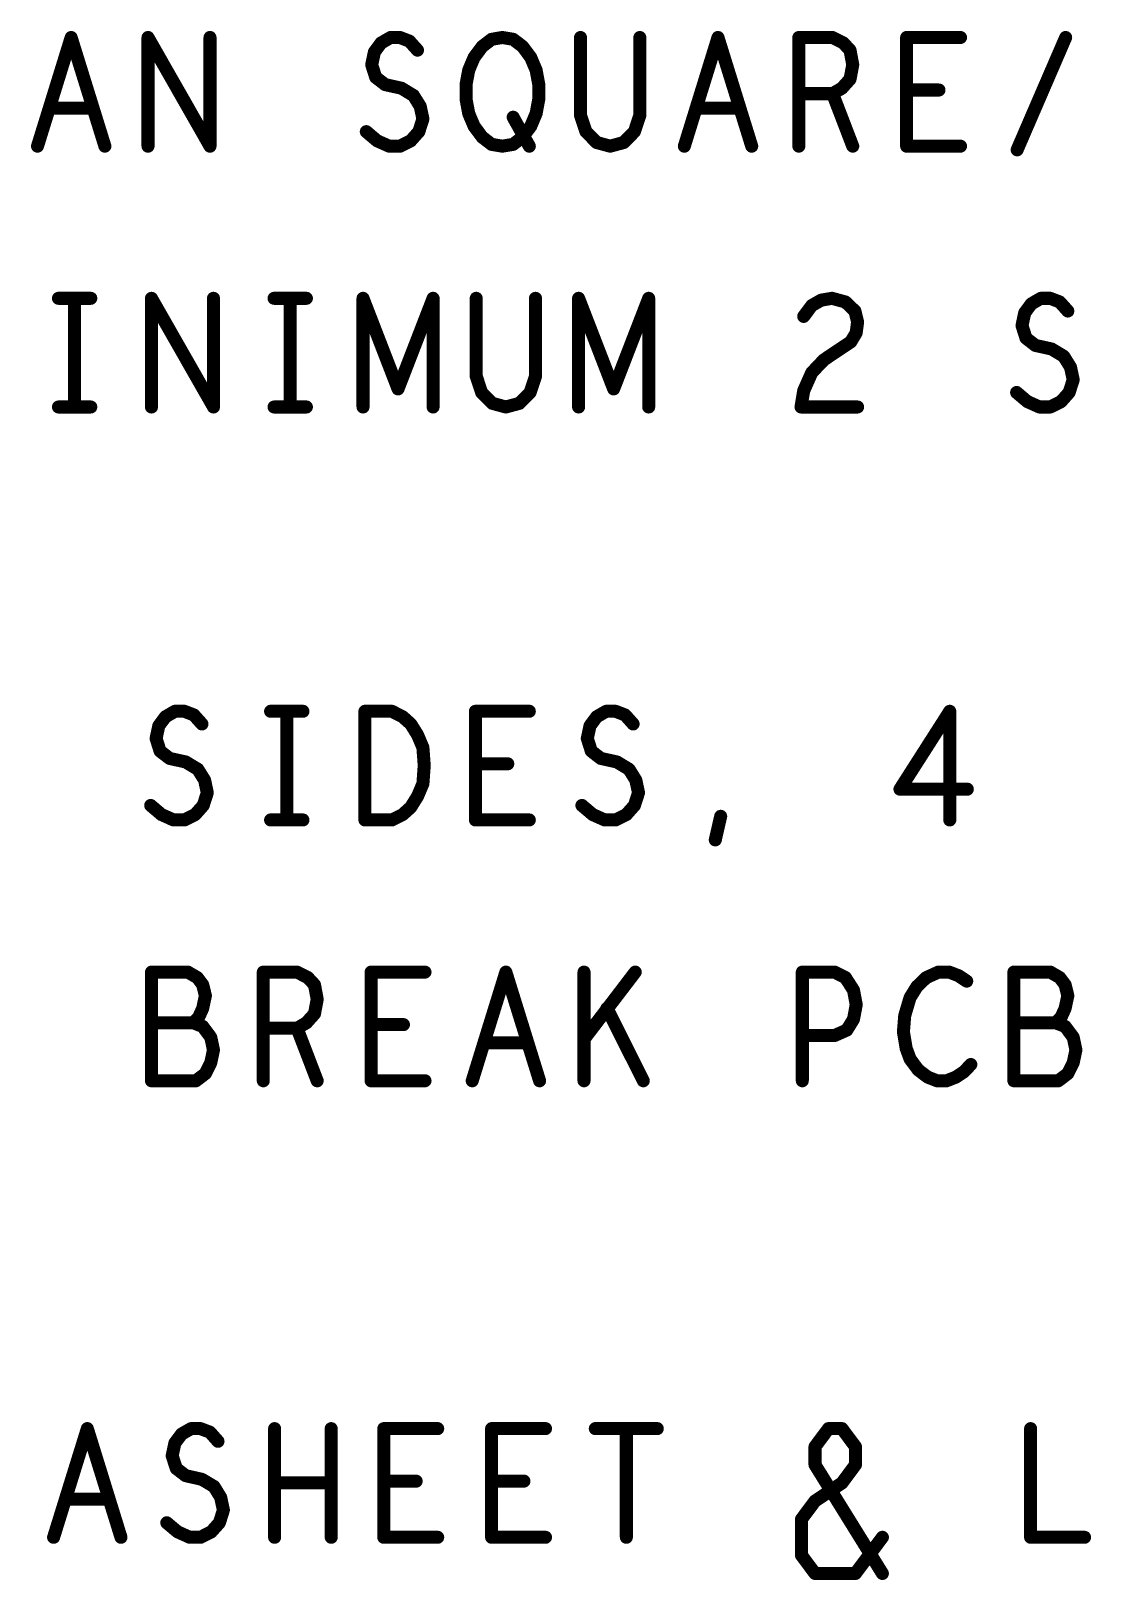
# Model space of a CAD drawing. Extents: x -14.2 to 19.9, y -5.2 to 16.9.
# Drawn here: x -6.688 to -5.469, y 7.143 to 8.924 of the extents above; entities that cross this region are included whole.
import ezdxf

# ---------------------------------------------------------------- set-up
doc = ezdxf.new("R2010")
doc.units = 0
doc.layers.get('0').update_dxf_attribs({"linetype": 'CONTINUOUS'})
doc.layers.add('FAB', color=2, linetype='CONTINUOUS')

# ---------------------------------------------------------------- blocks, each defined once
blk = doc.blocks.new('ROUND_105')
at = {"const_width": 0.0075}
blk.add_lwpolyline([(-0.00375, 0, 1), (0.00375, 0, 1)], format="xyb", close=True, dxfattribs=at)

msp = doc.modelspace()

# ---------------------------------------------------------------- linework, layer by layer
at = {"layer": 'FAB', "const_width": 0.015}
for points in [[(-6.6808, 8.7918), (-6.6421, 8.9168)], [(-6.6421, 8.9168), (-6.6033, 8.7918)], [(-6.5537, 8.7918), (-6.5537, 8.9168)], [(-6.5537, 8.9168), (-6.4824, 8.7918)], [(-6.4824, 8.7918), (-6.4824, 8.9168)], [(-6.2933, 8.9001), (-6.2856, 8.9105)], [(-6.2856, 8.9105), (-6.2747, 8.9168)], [(-6.2747, 8.9168), (-6.2639, 8.9168)], [(-6.2639, 8.9168), (-6.253, 8.9126)], [(-6.253, 8.9126), (-6.2437, 8.9022)], [(-6.1786, 8.8939), (-6.1693, 8.9064)], [(-6.1693, 8.9064), (-6.1585, 8.9147)], [(-6.1585, 8.9147), (-6.1461, 8.9168)], [(-6.1461, 8.9168), (-6.1337, 8.9147)], [(-6.1337, 8.9147), (-6.1228, 8.9064)], [(-6.1228, 8.9064), (-6.1135, 8.8939)], [(-6.0562, 8.9168), (-6.0562, 8.8272)], [(-5.988, 8.8272), (-5.988, 8.9168)], [(-5.9368, 8.7918), (-5.8981, 8.9168)], [(-5.8981, 8.9168), (-5.8593, 8.7918)], [(-5.8051, 8.7918), (-5.8051, 8.9168)], [(-5.8051, 8.9168), (-5.7663, 8.9168)], [(-5.7663, 8.9168), (-5.7539, 8.9105)], [(-5.7539, 8.9105), (-5.7462, 8.9022)], [(-5.7462, 8.9022), (-5.7431, 8.8855)], [(-5.6811, 8.7918), (-5.6811, 8.9168)], [(-5.6811, 8.9168), (-5.6191, 8.9168)], [(-5.554, 8.7876), (-5.4982, 8.9168)], [(-6.2964, 8.8855), (-6.2933, 8.9001)], [(-6.2918, 8.871), (-6.2964, 8.8855)], [(-6.1848, 8.8793), (-6.1786, 8.8939)], [(-6.1135, 8.8939), (-6.1073, 8.8793)], [(-5.7431, 8.8855), (-5.7462, 8.8689)], [(-6.2809, 8.8626), (-6.2918, 8.871)], [(-6.1879, 8.8626), (-6.1848, 8.8793)], [(-6.1073, 8.8793), (-6.1042, 8.8626)], [(-5.7462, 8.8689), (-5.7555, 8.8585)], [(-6.2623, 8.8585), (-6.2809, 8.8626)], [(-6.2484, 8.8501), (-6.2623, 8.8585)], [(-6.2406, 8.8376), (-6.2484, 8.8501)], [(-6.1879, 8.846), (-6.1879, 8.8626)], [(-6.1042, 8.8626), (-6.1042, 8.846)], [(-5.7663, 8.8522), (-5.8051, 8.8522)], [(-5.7555, 8.8585), (-5.7663, 8.8522)], [(-5.7663, 8.8522), (-5.7431, 8.7918)], [(-5.6439, 8.8564), (-5.6811, 8.8564)], [(-6.6173, 8.8355), (-6.6669, 8.8355)], [(-6.2375, 8.8231), (-6.2406, 8.8376)], [(-6.1848, 8.8293), (-6.1879, 8.846)], [(-6.1042, 8.846), (-6.1073, 8.8293)], [(-5.8733, 8.8355), (-5.9229, 8.8355)], [(-6.2422, 8.8085), (-6.2375, 8.8231)], [(-6.1786, 8.8147), (-6.1848, 8.8293)], [(-6.1693, 8.8022), (-6.1786, 8.8147)], [(-6.1337, 8.8251), (-6.1151, 8.7918)], [(-6.1135, 8.8147), (-6.1228, 8.8022)], [(-6.1073, 8.8293), (-6.1135, 8.8147)], [(-6.0562, 8.8272), (-6.05, 8.8085)], [(-5.9942, 8.8085), (-5.988, 8.8272)], [(-6.3026, 8.8085), (-6.2902, 8.798)], [(-6.2902, 8.798), (-6.2763, 8.7918)], [(-6.2639, 8.7918), (-6.2515, 8.798)], [(-6.2515, 8.798), (-6.2422, 8.8085)], [(-6.1585, 8.7939), (-6.1693, 8.8022)], [(-6.1228, 8.8022), (-6.1337, 8.7939)], [(-6.05, 8.8085), (-6.0376, 8.796)], [(-6.0376, 8.796), (-6.0221, 8.7918)], [(-6.0221, 8.7918), (-6.0066, 8.796)], [(-6.0066, 8.796), (-5.9942, 8.8085)], [(-6.2763, 8.7918), (-6.2639, 8.7918)], [(-6.1461, 8.7918), (-6.1585, 8.7939)], [(-6.1337, 8.7939), (-6.1461, 8.7918)], [(-5.6191, 8.7918), (-5.6811, 8.7918)], [(-6.6567, 8.6168), (-6.6195, 8.6168)], [(-6.6381, 8.6168), (-6.6381, 8.4918)], [(-6.5497, 8.4918), (-6.5497, 8.6168)], [(-6.5497, 8.6168), (-6.4784, 8.4918)], [(-6.4784, 8.4918), (-6.4784, 8.6168)], [(-6.4087, 8.6168), (-6.3715, 8.6168)], [(-6.3901, 8.6168), (-6.3901, 8.4918)], [(-6.3064, 8.4918), (-6.3064, 8.6168)], [(-6.3064, 8.6168), (-6.2661, 8.5126)], [(-6.2661, 8.5126), (-6.2258, 8.6168)], [(-6.2258, 8.6168), (-6.2258, 8.4918)], [(-6.1762, 8.6168), (-6.1762, 8.5272)], [(-6.108, 8.5272), (-6.108, 8.6168)], [(-6.0584, 8.4918), (-6.0584, 8.6168)], [(-6.0584, 8.6168), (-6.0181, 8.5126)], [(-6.0181, 8.5126), (-5.9778, 8.6168)], [(-5.9778, 8.6168), (-5.9778, 8.4918)], [(-5.7794, 8.6147), (-5.767, 8.6168)], [(-5.767, 8.6168), (-5.7515, 8.6126)], [(-5.5376, 8.6105), (-5.5267, 8.6168)], [(-5.5267, 8.6168), (-5.5159, 8.6168)], [(-5.5159, 8.6168), (-5.505, 8.6126)], [(-5.7995, 8.596), (-5.7902, 8.6085)], [(-5.7902, 8.6085), (-5.7794, 8.6147)], [(-5.7515, 8.6126), (-5.7406, 8.6022)], [(-5.7406, 8.6022), (-5.7375, 8.5897)], [(-5.5484, 8.5855), (-5.5453, 8.6001)], [(-5.5453, 8.6001), (-5.5376, 8.6105)], [(-5.505, 8.6126), (-5.4957, 8.6022)], [(-5.7375, 8.5897), (-5.7391, 8.5772)], [(-5.5438, 8.571), (-5.5484, 8.5855)], [(-5.7453, 8.5668), (-5.7763, 8.546)], [(-5.7391, 8.5772), (-5.7453, 8.5668)], [(-5.5329, 8.5626), (-5.5438, 8.571)], [(-5.7763, 8.546), (-5.7902, 8.5314)], [(-5.5143, 8.5585), (-5.5329, 8.5626)], [(-5.5004, 8.5501), (-5.5143, 8.5585)], [(-5.4926, 8.5376), (-5.5004, 8.5501)], [(-6.1762, 8.5272), (-6.17, 8.5085)], [(-6.1142, 8.5085), (-6.108, 8.5272)], [(-5.7902, 8.5314), (-5.7995, 8.5105)], [(-5.4895, 8.5231), (-5.4926, 8.5376)], [(-5.7995, 8.5105), (-5.8026, 8.4918)], [(-5.4942, 8.5085), (-5.4895, 8.5231)], [(-6.6567, 8.4918), (-6.6195, 8.4918)], [(-6.4087, 8.4918), (-6.3715, 8.4918)], [(-6.17, 8.5085), (-6.1576, 8.496)], [(-6.1576, 8.496), (-6.1421, 8.4918)], [(-6.1421, 8.4918), (-6.1266, 8.496)], [(-6.1266, 8.496), (-6.1142, 8.5085)], [(-5.8026, 8.4918), (-5.7375, 8.4918)], [(-5.5546, 8.5085), (-5.5422, 8.498)], [(-5.5422, 8.498), (-5.5283, 8.4918)], [(-5.5283, 8.4918), (-5.5159, 8.4918)], [(-5.5159, 8.4918), (-5.5035, 8.498)], [(-5.5035, 8.498), (-5.4942, 8.5085)], [(-6.5413, 8.1251), (-6.5336, 8.1355)], [(-6.5336, 8.1355), (-6.5227, 8.1418)], [(-6.5227, 8.1418), (-6.5119, 8.1418)], [(-6.5119, 8.1418), (-6.501, 8.1376)], [(-6.501, 8.1376), (-6.4917, 8.1272)], [(-6.4127, 8.1418), (-6.3755, 8.1418)], [(-6.3941, 8.1418), (-6.3941, 8.0168)], [(-6.3042, 8.0168), (-6.3042, 8.1418)], [(-6.3042, 8.1418), (-6.2732, 8.1418)], [(-6.2732, 8.1418), (-6.2608, 8.1355)], [(-6.2608, 8.1355), (-6.2515, 8.1272)], [(-6.1771, 8.0168), (-6.1771, 8.1418)], [(-6.1771, 8.1418), (-6.1151, 8.1418)], [(-6.0453, 8.1251), (-6.0376, 8.1355)], [(-6.0376, 8.1355), (-6.0267, 8.1418)], [(-6.0267, 8.1418), (-6.0159, 8.1418)], [(-6.0159, 8.1418), (-6.005, 8.1376)], [(-6.005, 8.1376), (-5.9957, 8.1272)], [(-5.6315, 8.1418), (-5.6888, 8.0522)], [(-5.6315, 8.0168), (-5.6315, 8.1418)], [(-6.5444, 8.1105), (-6.5413, 8.1251)], [(-6.2515, 8.1272), (-6.2437, 8.1147)], [(-6.0484, 8.1105), (-6.0453, 8.1251)], [(-6.5398, 8.096), (-6.5444, 8.1105)], [(-6.2437, 8.1147), (-6.2375, 8.1001)], [(-6.2375, 8.1001), (-6.236, 8.0793)], [(-6.0438, 8.096), (-6.0484, 8.1105)], [(-6.5289, 8.0876), (-6.5398, 8.096)], [(-6.5103, 8.0835), (-6.5289, 8.0876)], [(-6.4964, 8.0751), (-6.5103, 8.0835)], [(-6.0329, 8.0876), (-6.0438, 8.096)], [(-6.0143, 8.0835), (-6.0329, 8.0876)], [(-6.0004, 8.0751), (-6.0143, 8.0835)], [(-6.4886, 8.0626), (-6.4964, 8.0751)], [(-6.236, 8.0793), (-6.2375, 8.0585)], [(-6.1399, 8.0814), (-6.1771, 8.0814)], [(-5.9926, 8.0626), (-6.0004, 8.0751)], [(-6.4902, 8.0335), (-6.4855, 8.0481)], [(-6.4855, 8.0481), (-6.4886, 8.0626)], [(-6.2375, 8.0585), (-6.2437, 8.0439)], [(-5.9942, 8.0335), (-5.9895, 8.0481)], [(-5.9895, 8.0481), (-5.9926, 8.0626)], [(-5.6888, 8.0522), (-5.6113, 8.0522)], [(-6.5506, 8.0335), (-6.5382, 8.023)], [(-6.4995, 8.023), (-6.4902, 8.0335)], [(-6.2515, 8.0314), (-6.2608, 8.023)], [(-6.2437, 8.0439), (-6.2515, 8.0314)], [(-6.0546, 8.0335), (-6.0422, 8.023)], [(-6.0035, 8.023), (-5.9942, 8.0335)], [(-6.5382, 8.023), (-6.5243, 8.0168)], [(-6.5243, 8.0168), (-6.5119, 8.0168)], [(-6.5119, 8.0168), (-6.4995, 8.023)], [(-6.4127, 8.0168), (-6.3755, 8.0168)], [(-6.2732, 8.0168), (-6.3042, 8.0168)], [(-6.2608, 8.023), (-6.2732, 8.0168)], [(-6.1151, 8.0168), (-6.1771, 8.0168)], [(-6.0422, 8.023), (-6.0283, 8.0168)], [(-6.0283, 8.0168), (-6.0159, 8.0168)], [(-6.0159, 8.0168), (-6.0035, 8.023)], [(-5.9012, 7.9939), (-5.895, 8.021)], [(-6.5079, 7.8418), (-6.5497, 7.8418)], [(-6.5497, 7.8418), (-6.5497, 7.7168)], [(-6.497, 7.8355), (-6.5079, 7.8418)], [(-6.4908, 7.8272), (-6.497, 7.8355)], [(-6.4211, 7.7168), (-6.4211, 7.8418)], [(-6.4211, 7.8418), (-6.3823, 7.8418)], [(-6.3823, 7.8418), (-6.3699, 7.8355)], [(-6.3699, 7.8355), (-6.3622, 7.8272)], [(-6.2971, 7.7168), (-6.2971, 7.8418)], [(-6.2971, 7.8418), (-6.2351, 7.8418)], [(-6.1808, 7.7168), (-6.1421, 7.8418)], [(-6.1421, 7.8418), (-6.1033, 7.7168)], [(-6.0522, 7.7168), (-6.0522, 7.8418)], [(-5.9933, 7.8418), (-6.0522, 7.7647)], [(-5.8011, 7.7168), (-5.8011, 7.8418)], [(-5.8011, 7.8418), (-5.7639, 7.8418)], [(-5.7639, 7.8418), (-5.7515, 7.8355)], [(-5.7515, 7.8355), (-5.7422, 7.821)], [(-5.6585, 7.8355), (-5.6693, 7.8251)], [(-5.6445, 7.8418), (-5.6585, 7.8355)], [(-5.6321, 7.8418), (-5.6445, 7.8418)], [(-5.6213, 7.8376), (-5.6321, 7.8418)], [(-5.612, 7.8314), (-5.6213, 7.8376)], [(-5.5159, 7.8418), (-5.5577, 7.8418)], [(-5.5577, 7.8418), (-5.5577, 7.7168)], [(-5.505, 7.8355), (-5.5159, 7.8418)], [(-5.4988, 7.8272), (-5.505, 7.8355)], [(-6.4877, 7.8147), (-6.4908, 7.8272)], [(-6.4908, 7.8001), (-6.4877, 7.8147)], [(-6.3622, 7.8272), (-6.3591, 7.8105)], [(-5.7422, 7.821), (-5.7391, 7.8043)], [(-5.6693, 7.8251), (-5.6771, 7.8126)], [(-5.4957, 7.8147), (-5.4988, 7.8272)], [(-5.4988, 7.8001), (-5.4957, 7.8147)], [(-6.4955, 7.7897), (-6.4908, 7.8001)], [(-6.3591, 7.8105), (-6.3622, 7.7939)], [(-5.984, 7.7168), (-6.0258, 7.8001)], [(-5.7391, 7.8043), (-5.7422, 7.7876)], [(-5.6771, 7.8126), (-5.6833, 7.7918)], [(-5.5035, 7.7897), (-5.4988, 7.8001)], [(-6.5017, 7.7835), (-6.5497, 7.7835)], [(-6.5017, 7.7835), (-6.4955, 7.7897)], [(-6.4908, 7.7793), (-6.5017, 7.7835)], [(-6.4815, 7.7668), (-6.4908, 7.7793)], [(-6.3715, 7.7835), (-6.3823, 7.7772)], [(-6.3622, 7.7939), (-6.3715, 7.7835)], [(-6.2599, 7.7814), (-6.2971, 7.7814)], [(-5.7422, 7.7876), (-5.7499, 7.7751)], [(-5.6833, 7.7918), (-5.6848, 7.773)], [(-5.5097, 7.7835), (-5.5577, 7.7835)], [(-5.5097, 7.7835), (-5.5035, 7.7897)], [(-5.4988, 7.7793), (-5.5097, 7.7835)], [(-5.4895, 7.7668), (-5.4988, 7.7793)], [(-6.4784, 7.7522), (-6.4815, 7.7668)], [(-6.3823, 7.7772), (-6.4211, 7.7772)], [(-6.3823, 7.7772), (-6.3591, 7.7168)], [(-5.7639, 7.7689), (-5.8011, 7.7689)], [(-5.7499, 7.7751), (-5.7639, 7.7689)], [(-5.6848, 7.773), (-5.6817, 7.7543)], [(-5.4864, 7.7522), (-5.4895, 7.7668)], [(-6.4815, 7.7376), (-6.4784, 7.7522)], [(-6.1173, 7.7605), (-6.1669, 7.7605)], [(-5.6817, 7.7543), (-5.6771, 7.7418)], [(-5.4895, 7.7376), (-5.4864, 7.7522)], [(-6.4877, 7.7251), (-6.4815, 7.7376)], [(-5.6771, 7.7418), (-5.6678, 7.7293)], [(-5.6678, 7.7293), (-5.6569, 7.721)], [(-5.6244, 7.721), (-5.6151, 7.7272)], [(-5.6151, 7.7272), (-5.6073, 7.7355)], [(-5.4957, 7.7251), (-5.4895, 7.7376)], [(-6.5497, 7.7168), (-6.4986, 7.7168)], [(-6.4986, 7.7168), (-6.4877, 7.7251)], [(-6.2351, 7.7168), (-6.2971, 7.7168)], [(-5.6569, 7.721), (-5.6461, 7.7168)], [(-5.6461, 7.7168), (-5.6352, 7.7168)], [(-5.6352, 7.7168), (-5.6244, 7.721)], [(-5.5577, 7.7168), (-5.5066, 7.7168)], [(-5.5066, 7.7168), (-5.4957, 7.7251)], [(-6.6623, 7.1917), (-6.6235, 7.3167)], [(-6.6235, 7.3167), (-6.5848, 7.1917)], [(-6.515, 7.3105), (-6.5042, 7.3167)], [(-6.5042, 7.3167), (-6.4933, 7.3167)], [(-6.4933, 7.3167), (-6.4825, 7.3126)], [(-6.4081, 7.1917), (-6.4081, 7.3167)], [(-6.343, 7.3167), (-6.343, 7.1917)], [(-6.2825, 7.1917), (-6.2825, 7.3167)], [(-6.2825, 7.3167), (-6.2205, 7.3167)], [(-6.1585, 7.1917), (-6.1585, 7.3167)], [(-6.1585, 7.3167), (-6.0965, 7.3167)], [(-6.0392, 7.3167), (-5.9679, 7.3167)], [(-6.0035, 7.3167), (-6.0035, 7.1917)], [(-5.7865, 7.2959), (-5.771, 7.3167)], [(-5.771, 7.3167), (-5.7555, 7.3167)], [(-5.7555, 7.3167), (-5.74, 7.2959)], [(-5.5385, 7.3167), (-5.5385, 7.1917)], [(-6.5259, 7.2855), (-6.5228, 7.3001)], [(-6.5228, 7.3001), (-6.515, 7.3105)], [(-6.4825, 7.3126), (-6.4732, 7.3021)], [(-6.5212, 7.2709), (-6.5259, 7.2855)], [(-5.7865, 7.2751), (-5.7865, 7.2959)], [(-5.74, 7.2959), (-5.74, 7.2751)], [(-6.5104, 7.2626), (-6.5212, 7.2709)], [(-6.4918, 7.2584), (-6.5104, 7.2626)], [(-5.709, 7.1501), (-5.7865, 7.2751)], [(-5.74, 7.2751), (-5.7555, 7.2542)], [(-6.4778, 7.2501), (-6.4918, 7.2584)], [(-6.4701, 7.2376), (-6.4778, 7.2501)], [(-6.343, 7.2542), (-6.4081, 7.2542)], [(-6.2453, 7.2563), (-6.2825, 7.2563)], [(-6.1213, 7.2563), (-6.1585, 7.2563)], [(-5.7555, 7.2542), (-5.7865, 7.2334)], [(-6.5987, 7.2355), (-6.6483, 7.2355)], [(-6.467, 7.223), (-6.4701, 7.2376)], [(-5.7865, 7.2334), (-5.802, 7.2126)], [(-6.4716, 7.2084), (-6.467, 7.223)], [(-5.802, 7.2126), (-5.802, 7.1709)], [(-6.5321, 7.2084), (-6.5197, 7.198)], [(-6.5197, 7.198), (-6.5057, 7.1917)], [(-6.5057, 7.1917), (-6.4933, 7.1917)], [(-6.4933, 7.1917), (-6.4809, 7.198)], [(-6.4809, 7.198), (-6.4716, 7.2084)], [(-6.2205, 7.1917), (-6.2825, 7.1917)], [(-6.0965, 7.1917), (-6.1585, 7.1917)], [(-5.74, 7.1501), (-5.709, 7.1917)], [(-5.5385, 7.1917), (-5.4765, 7.1917)], [(-5.802, 7.1709), (-5.7865, 7.1501)], [(-5.7865, 7.1501), (-5.74, 7.1501)]]:
    msp.add_lwpolyline(points, dxfattribs=at)

# ---------------------------------------------------------------- block references
at = {"layer": 'FAB'}
for p in [(-6.6421, 8.9168), (-6.6421, 8.9168), (-6.5537, 8.9168), (-6.5537, 8.9168), (-6.4824, 8.9168), (-6.2856, 8.9105), (-6.2856, 8.9105), (-6.2747, 8.9168), (-6.2747, 8.9168), (-6.2639, 8.9168), (-6.2639, 8.9168), (-6.253, 8.9126), (-6.253, 8.9126), (-6.2437, 8.9022), (-6.1693, 8.9064), (-6.1693, 8.9064), (-6.1585, 8.9147), (-6.1585, 8.9147), (-6.1461, 8.9168), (-6.1461, 8.9168), (-6.1337, 8.9147), (-6.1337, 8.9147), (-6.1228, 8.9064), (-6.1228, 8.9064), (-6.0562, 8.9168), (-5.988, 8.9168), (-5.8981, 8.9168), (-5.8981, 8.9168), (-5.8051, 8.9168), (-5.8051, 8.9168), (-5.7663, 8.9168), (-5.7663, 8.9168), (-5.7539, 8.9105), (-5.7539, 8.9105), (-5.7462, 8.9022), (-5.7462, 8.9022), (-5.6811, 8.9168), (-5.6811, 8.9168), (-5.6191, 8.9168), (-5.4982, 8.9168), (-6.2964, 8.8855), (-6.2964, 8.8855), (-6.2933, 8.9001), (-6.2933, 8.9001), (-6.1786, 8.8939), (-6.1786, 8.8939), (-6.1135, 8.8939), (-6.1135, 8.8939), (-5.7431, 8.8855), (-5.7431, 8.8855), (-6.2918, 8.871), (-6.2918, 8.871), (-6.1848, 8.8793), (-6.1848, 8.8793), (-6.1073, 8.8793), (-6.1073, 8.8793), (-5.7462, 8.8689), (-5.7462, 8.8689), (-6.2809, 8.8626), (-6.2809, 8.8626), (-6.2623, 8.8585), (-6.2623, 8.8585), (-6.2484, 8.8501), (-6.2484, 8.8501), (-6.1879, 8.8626), (-6.1879, 8.8626), (-6.1042, 8.8626), (-6.1042, 8.8626), (-5.8051, 8.8522), (-5.7663, 8.8522), (-5.7663, 8.8522), (-5.7663, 8.8522), (-5.7555, 8.8585), (-5.7555, 8.8585), (-5.6811, 8.8564), (-5.6439, 8.8564), (-6.6669, 8.8355), (-6.6173, 8.8355), (-6.2406, 8.8376), (-6.2406, 8.8376), (-6.1879, 8.846), (-6.1879, 8.846), (-6.1042, 8.846), (-6.1042, 8.846), (-5.9229, 8.8355), (-5.8733, 8.8355), (-6.2375, 8.8231), (-6.2375, 8.8231), (-6.1848, 8.8293), (-6.1848, 8.8293), (-6.1786, 8.8147), (-6.1786, 8.8147), (-6.1337, 8.8251), (-6.1135, 8.8147), (-6.1135, 8.8147), (-6.1073, 8.8293), (-6.1073, 8.8293), (-6.0562, 8.8272), (-6.0562, 8.8272), (-5.988, 8.8272), (-5.988, 8.8272), (-6.3026, 8.8085), (-6.2902, 8.798), (-6.2902, 8.798), (-6.2515, 8.798), (-6.2515, 8.798), (-6.2422, 8.8085), (-6.2422, 8.8085), (-6.1693, 8.8022), (-6.1693, 8.8022), (-6.1228, 8.8022), (-6.1228, 8.8022), (-6.05, 8.8085), (-6.05, 8.8085), (-6.0376, 8.796), (-6.0376, 8.796), (-6.0066, 8.796), (-6.0066, 8.796), (-5.9942, 8.8085), (-5.9942, 8.8085), (-6.6808, 8.7918), (-6.6033, 8.7918), (-6.5537, 8.7918), (-6.4824, 8.7918), (-6.4824, 8.7918), (-6.2763, 8.7918), (-6.2763, 8.7918), (-6.2639, 8.7918), (-6.2639, 8.7918), (-6.1585, 8.7939), (-6.1585, 8.7939), (-6.1461, 8.7918), (-6.1461, 8.7918), (-6.1337, 8.7939), (-6.1337, 8.7939), (-6.1151, 8.7918), (-6.0221, 8.7918), (-6.0221, 8.7918), (-5.9368, 8.7918), (-5.8593, 8.7918), (-5.8051, 8.7918), (-5.7431, 8.7918), (-5.6811, 8.7918), (-5.6811, 8.7918), (-5.6191, 8.7918), (-5.554, 8.7876), (-6.6567, 8.6168), (-6.6381, 8.6168), (-6.6195, 8.6168), (-6.5497, 8.6168), (-6.5497, 8.6168), (-6.4784, 8.6168), (-6.4087, 8.6168), (-6.3901, 8.6168), (-6.3715, 8.6168), (-6.3064, 8.6168), (-6.3064, 8.6168), (-6.2258, 8.6168), (-6.2258, 8.6168), (-6.1762, 8.6168), (-6.108, 8.6168), (-6.0584, 8.6168), (-6.0584, 8.6168), (-5.9778, 8.6168), (-5.9778, 8.6168), (-5.767, 8.6168), (-5.767, 8.6168), (-5.5267, 8.6168), (-5.5267, 8.6168), (-5.5159, 8.6168), (-5.5159, 8.6168), (-5.7902, 8.6085), (-5.7902, 8.6085), (-5.7794, 8.6147), (-5.7794, 8.6147), (-5.7515, 8.6126), (-5.7515, 8.6126), (-5.7406, 8.6022), (-5.7406, 8.6022), (-5.5453, 8.6001), (-5.5453, 8.6001), (-5.5376, 8.6105), (-5.5376, 8.6105), (-5.505, 8.6126), (-5.505, 8.6126), (-5.4957, 8.6022), (-5.7995, 8.596), (-5.7375, 8.5897), (-5.7375, 8.5897), (-5.5484, 8.5855), (-5.5484, 8.5855), (-5.7453, 8.5668), (-5.7453, 8.5668), (-5.7391, 8.5772), (-5.7391, 8.5772), (-5.5438, 8.571), (-5.5438, 8.571), (-5.7763, 8.546), (-5.7763, 8.546), (-5.5329, 8.5626), (-5.5329, 8.5626), (-5.5143, 8.5585), (-5.5143, 8.5585), (-5.5004, 8.5501), (-5.5004, 8.5501), (-6.1762, 8.5272), (-6.1762, 8.5272), (-6.108, 8.5272), (-6.108, 8.5272), (-5.7902, 8.5314), (-5.7902, 8.5314), (-5.4926, 8.5376), (-5.4926, 8.5376), (-6.2661, 8.5126), (-6.2661, 8.5126), (-6.0181, 8.5126), (-6.0181, 8.5126), (-5.7995, 8.5105), (-5.7995, 8.5105), (-5.4895, 8.5231), (-5.4895, 8.5231), (-6.6567, 8.4918), (-6.6381, 8.4918), (-6.6195, 8.4918), (-6.5497, 8.4918), (-6.4784, 8.4918), (-6.4784, 8.4918), (-6.4087, 8.4918), (-6.3901, 8.4918), (-6.3715, 8.4918), (-6.3064, 8.4918), (-6.2258, 8.4918), (-6.17, 8.5085), (-6.17, 8.5085), (-6.1576, 8.496), (-6.1576, 8.496), (-6.1421, 8.4918), (-6.1421, 8.4918), (-6.1266, 8.496), (-6.1266, 8.496), (-6.1142, 8.5085), (-6.1142, 8.5085), (-6.0584, 8.4918), (-5.9778, 8.4918), (-5.8026, 8.4918), (-5.8026, 8.4918), (-5.7375, 8.4918), (-5.5546, 8.5085), (-5.5422, 8.498), (-5.5422, 8.498), (-5.5283, 8.4918), (-5.5283, 8.4918), (-5.5159, 8.4918), (-5.5159, 8.4918), (-5.5035, 8.498), (-5.5035, 8.498), (-5.4942, 8.5085), (-5.4942, 8.5085), (-6.5336, 8.1355), (-6.5336, 8.1355), (-6.5227, 8.1418), (-6.5227, 8.1418), (-6.5119, 8.1418), (-6.5119, 8.1418), (-6.501, 8.1376), (-6.501, 8.1376), (-6.4127, 8.1418), (-6.3941, 8.1418), (-6.3755, 8.1418), (-6.3042, 8.1418), (-6.3042, 8.1418), (-6.2732, 8.1418), (-6.2732, 8.1418), (-6.2608, 8.1355), (-6.2608, 8.1355), (-6.1771, 8.1418), (-6.1771, 8.1418), (-6.1151, 8.1418), (-6.0376, 8.1355), (-6.0376, 8.1355), (-6.0267, 8.1418), (-6.0267, 8.1418), (-6.0159, 8.1418), (-6.0159, 8.1418), (-6.005, 8.1376), (-6.005, 8.1376), (-5.6315, 8.1418), (-5.6315, 8.1418), (-6.5413, 8.1251), (-6.5413, 8.1251), (-6.4917, 8.1272), (-6.2515, 8.1272), (-6.2515, 8.1272), (-6.0453, 8.1251), (-6.0453, 8.1251), (-5.9957, 8.1272), (-6.5444, 8.1105), (-6.5444, 8.1105), (-6.2437, 8.1147), (-6.2437, 8.1147), (-6.2375, 8.1001), (-6.2375, 8.1001), (-6.0484, 8.1105), (-6.0484, 8.1105), (-6.5398, 8.096), (-6.5398, 8.096), (-6.5289, 8.0876), (-6.5289, 8.0876), (-6.5103, 8.0835), (-6.5103, 8.0835), (-6.0438, 8.096), (-6.0438, 8.096), (-6.0329, 8.0876), (-6.0329, 8.0876), (-6.0143, 8.0835), (-6.0143, 8.0835), (-6.4964, 8.0751), (-6.4964, 8.0751), (-6.236, 8.0793), (-6.236, 8.0793), (-6.1771, 8.0814), (-6.1399, 8.0814), (-6.0004, 8.0751), (-6.0004, 8.0751), (-6.4886, 8.0626), (-6.4886, 8.0626), (-6.4855, 8.0481), (-6.4855, 8.0481), (-6.2375, 8.0585), (-6.2375, 8.0585), (-5.9926, 8.0626), (-5.9926, 8.0626), (-5.9895, 8.0481), (-5.9895, 8.0481), (-5.6888, 8.0522), (-5.6888, 8.0522), (-5.6113, 8.0522), (-6.5506, 8.0335), (-6.4902, 8.0335), (-6.4902, 8.0335), (-6.2515, 8.0314), (-6.2515, 8.0314), (-6.2437, 8.0439), (-6.2437, 8.0439), (-6.0546, 8.0335), (-5.9942, 8.0335), (-5.9942, 8.0335), (-6.5382, 8.023), (-6.5382, 8.023), (-6.5243, 8.0168), (-6.5243, 8.0168), (-6.5119, 8.0168), (-6.5119, 8.0168), (-6.4995, 8.023), (-6.4995, 8.023), (-6.4127, 8.0168), (-6.3941, 8.0168), (-6.3755, 8.0168), (-6.3042, 8.0168), (-6.3042, 8.0168), (-6.2732, 8.0168), (-6.2732, 8.0168), (-6.2608, 8.023), (-6.2608, 8.023), (-6.1771, 8.0168), (-6.1771, 8.0168), (-6.1151, 8.0168), (-6.0422, 8.023), (-6.0422, 8.023), (-6.0283, 8.0168), (-6.0283, 8.0168), (-6.0159, 8.0168), (-6.0159, 8.0168), (-6.0035, 8.023), (-6.0035, 8.023), (-5.895, 8.021), (-5.6315, 8.0168), (-5.9012, 7.9939), (-6.5497, 7.8418), (-6.5497, 7.8418), (-6.5079, 7.8418), (-6.5079, 7.8418), (-6.497, 7.8355), (-6.497, 7.8355), (-6.4211, 7.8418), (-6.4211, 7.8418), (-6.3823, 7.8418), (-6.3823, 7.8418), (-6.3699, 7.8355), (-6.3699, 7.8355), (-6.2971, 7.8418), (-6.2971, 7.8418), (-6.2351, 7.8418), (-6.1421, 7.8418), (-6.1421, 7.8418), (-6.0522, 7.8418), (-5.9933, 7.8418), (-5.8011, 7.8418), (-5.8011, 7.8418), (-5.7639, 7.8418), (-5.7639, 7.8418), (-5.7515, 7.8355), (-5.7515, 7.8355), (-5.6585, 7.8355), (-5.6585, 7.8355), (-5.6445, 7.8418), (-5.6445, 7.8418), (-5.6321, 7.8418), (-5.6321, 7.8418), (-5.6213, 7.8376), (-5.6213, 7.8376), (-5.5577, 7.8418), (-5.5577, 7.8418), (-5.5159, 7.8418), (-5.5159, 7.8418), (-5.505, 7.8355), (-5.505, 7.8355), (-6.4908, 7.8272), (-6.4908, 7.8272), (-6.4877, 7.8147), (-6.4877, 7.8147), (-6.3622, 7.8272), (-6.3622, 7.8272), (-5.7422, 7.821), (-5.7422, 7.821), (-5.6693, 7.8251), (-5.6693, 7.8251), (-5.612, 7.8314), (-5.4988, 7.8272), (-5.4988, 7.8272), (-5.4957, 7.8147), (-5.4957, 7.8147), (-6.4908, 7.8001), (-6.4908, 7.8001), (-6.3591, 7.8105), (-6.3591, 7.8105), (-6.0258, 7.8001), (-5.7391, 7.8043), (-5.7391, 7.8043), (-5.6771, 7.8126), (-5.6771, 7.8126), (-5.4988, 7.8001), (-5.4988, 7.8001), (-6.5497, 7.7835), (-6.5017, 7.7835), (-6.5017, 7.7835), (-6.5017, 7.7835), (-6.4955, 7.7897), (-6.4955, 7.7897), (-6.4908, 7.7793), (-6.4908, 7.7793), (-6.3715, 7.7835), (-6.3715, 7.7835), (-6.3622, 7.7939), (-6.3622, 7.7939), (-6.2971, 7.7814), (-6.2599, 7.7814), (-5.7422, 7.7876), (-5.7422, 7.7876), (-5.6833, 7.7918), (-5.6833, 7.7918), (-5.5577, 7.7835), (-5.5097, 7.7835), (-5.5097, 7.7835), (-5.5097, 7.7835), (-5.5035, 7.7897), (-5.5035, 7.7897), (-5.4988, 7.7793), (-5.4988, 7.7793), (-6.4815, 7.7668), (-6.4815, 7.7668), (-6.4211, 7.7772), (-6.3823, 7.7772), (-6.3823, 7.7772), (-6.3823, 7.7772), (-6.0522, 7.7647), (-5.8011, 7.7689), (-5.7639, 7.7689), (-5.7639, 7.7689), (-5.7499, 7.7751), (-5.7499, 7.7751), (-5.6848, 7.773), (-5.6848, 7.773), (-5.4895, 7.7668), (-5.4895, 7.7668), (-6.4784, 7.7522), (-6.4784, 7.7522), (-6.1669, 7.7605), (-6.1173, 7.7605), (-5.6817, 7.7543), (-5.6817, 7.7543), (-5.4864, 7.7522), (-5.4864, 7.7522), (-6.4815, 7.7376), (-6.4815, 7.7376), (-5.6771, 7.7418), (-5.6771, 7.7418), (-5.6678, 7.7293), (-5.6678, 7.7293), (-5.6151, 7.7272), (-5.6151, 7.7272), (-5.6073, 7.7355), (-5.4895, 7.7376), (-5.4895, 7.7376), (-6.5497, 7.7168), (-6.5497, 7.7168), (-6.4986, 7.7168), (-6.4986, 7.7168), (-6.4877, 7.7251), (-6.4877, 7.7251), (-6.4211, 7.7168), (-6.3591, 7.7168), (-6.2971, 7.7168), (-6.2971, 7.7168), (-6.2351, 7.7168), (-6.1808, 7.7168), (-6.1033, 7.7168), (-6.0522, 7.7168), (-5.984, 7.7168), (-5.8011, 7.7168), (-5.6569, 7.721), (-5.6569, 7.721), (-5.6461, 7.7168), (-5.6461, 7.7168), (-5.6352, 7.7168), (-5.6352, 7.7168), (-5.6244, 7.721), (-5.6244, 7.721), (-5.5577, 7.7168), (-5.5577, 7.7168), (-5.5066, 7.7168), (-5.5066, 7.7168), (-5.4957, 7.7251), (-5.4957, 7.7251), (-6.6235, 7.3167), (-6.6235, 7.3167), (-6.5042, 7.3167), (-6.5042, 7.3167), (-6.4933, 7.3167), (-6.4933, 7.3167), (-6.4081, 7.3167), (-6.343, 7.3167), (-6.2825, 7.3167), (-6.2825, 7.3167), (-6.2205, 7.3167), (-6.1585, 7.3167), (-6.1585, 7.3167), (-6.0965, 7.3167), (-6.0392, 7.3167), (-6.0035, 7.3167), (-5.9679, 7.3167), (-5.771, 7.3167), (-5.771, 7.3167), (-5.7555, 7.3167), (-5.7555, 7.3167), (-5.5385, 7.3167), (-6.5228, 7.3001), (-6.5228, 7.3001), (-6.515, 7.3105), (-6.515, 7.3105), (-6.4825, 7.3126), (-6.4825, 7.3126), (-6.4732, 7.3021), (-6.5259, 7.2855), (-6.5259, 7.2855), (-5.7865, 7.2959), (-5.7865, 7.2959), (-5.74, 7.2959), (-5.74, 7.2959), (-6.5212, 7.2709), (-6.5212, 7.2709), (-6.5104, 7.2626), (-6.5104, 7.2626), (-5.7865, 7.2751), (-5.7865, 7.2751), (-5.74, 7.2751), (-5.74, 7.2751), (-6.4918, 7.2584), (-6.4918, 7.2584), (-6.4778, 7.2501), (-6.4778, 7.2501), (-6.4081, 7.2542), (-6.343, 7.2542), (-6.2825, 7.2563), (-6.2453, 7.2563), (-6.1585, 7.2563), (-6.1213, 7.2563), (-5.7555, 7.2542), (-5.7555, 7.2542), (-6.6483, 7.2355), (-6.5987, 7.2355), (-6.4701, 7.2376), (-6.4701, 7.2376), (-5.7865, 7.2334), (-5.7865, 7.2334), (-6.467, 7.223), (-6.467, 7.223), (-5.802, 7.2126), (-5.802, 7.2126), (-6.6623, 7.1917), (-6.5848, 7.1917), (-6.5321, 7.2084), (-6.5197, 7.198), (-6.5197, 7.198), (-6.5057, 7.1917), (-6.5057, 7.1917), (-6.4933, 7.1917), (-6.4933, 7.1917), (-6.4809, 7.198), (-6.4809, 7.198), (-6.4716, 7.2084), (-6.4716, 7.2084), (-6.4081, 7.1917), (-6.343, 7.1917), (-6.2825, 7.1917), (-6.2825, 7.1917), (-6.2205, 7.1917), (-6.1585, 7.1917), (-6.1585, 7.1917), (-6.0965, 7.1917), (-6.0035, 7.1917), (-5.709, 7.1917), (-5.5385, 7.1917), (-5.5385, 7.1917), (-5.4765, 7.1917), (-5.802, 7.1709), (-5.802, 7.1709), (-5.7865, 7.1501), (-5.7865, 7.1501), (-5.74, 7.1501), (-5.74, 7.1501), (-5.709, 7.1501)]:
    msp.add_blockref('ROUND_105', p, dxfattribs=at)

doc.saveas('drawing.dxf')
